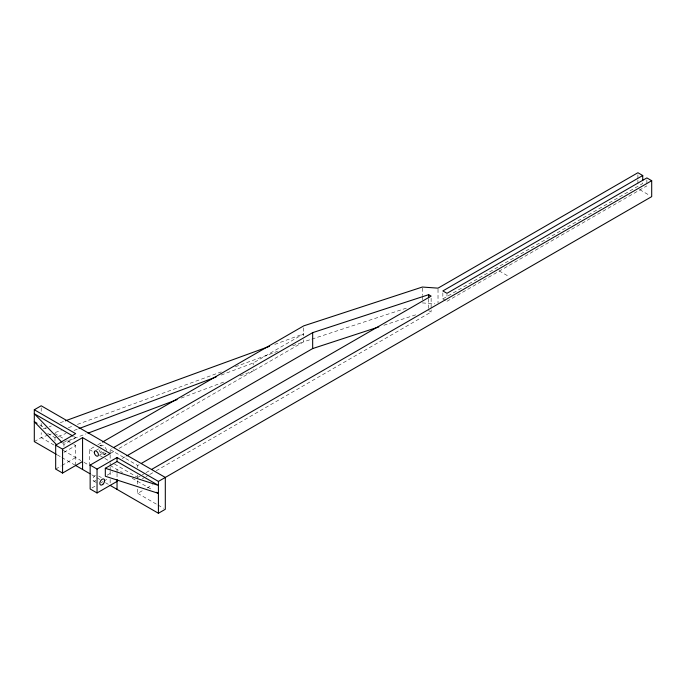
<?xml version="1.0" encoding="UTF-8"?>
<svg xmlns="http://www.w3.org/2000/svg" width="686" height="686" viewBox="0 0 686 686"><rect width="100%" height="100%" fill="white"/><g stroke="black" fill="none" stroke-linecap="round" stroke-linejoin="round"><path stroke-width="0.51" stroke-dasharray="3.43 2.57" d="M34.3 441.604L41.194 437.625L48.234 435.053M63.952 446.389L63.952 444.391L75.674 437.625L75.674 435.636M75.674 465.494L75.674 445.591L63.952 452.357L63.952 450.368M55.677 469.078L61.131 465.931M62.04 465.4L75.674 457.528M84.018 462.347L89.463 465.494L89.463 449.57L94.102 446.895M97.806 444.751L101.519 442.607M100.816 445.343L99.779 445.943A4.879 2.813 60 0 1 103.946 447.718M95.731 450.531L99.084 448.601M221.166 375.053L253.203 362.997L303.735 333.825L272.548 345.204M99.496 455.118L103.68 452.7M110.146 453.815L110.146 449.57L111.998 448.498M104.658 454.389L105.687 453.789M110.738 453.206L115.368 450.539M119.064 448.404L303.735 341.782L310.827 339.459M122.168 458.557L125.872 456.413M107.127 475.201L112.538 472.079M91.967 487.935L95.603 485.834M101.056 482.687L102.874 481.632M103.783 481.109L108.328 478.485M110.146 449.57L137.732 465.494L139.584 464.422M442.847 292.922L442.847 298.89L642.739 183.488L642.739 181.49M137.732 477.439L141.436 475.295M142.371 474.755L145.149 473.151M146.075 472.611L149.788 470.476M446.98 301.283L646.872 185.872M142.354 478.742L145.132 477.139M146.058 476.607L148.836 475.004M149.762 474.472L155.31 471.265M156.237 470.733L431.125 312.027L431.125 309.909M137.732 489.109L137.732 493.363L143.288 490.147M146.993 488.012L152.549 484.805M47.634 433.38L54.983 437.625L66.002 433.483M74.011 430.465L78.015 428.956M62.992 442.573L86.024 433.904M181.13 398.094L224.176 381.888M240.194 375.859L253.203 370.955L253.203 368.965M43.209 428.93L48.234 427.095M49.246 426.726L51.253 425.989M60.308 422.687L64.33 421.221M49.246 434.692L51.253 433.955M55.274 432.489L61.311 430.285M68.351 427.712L73.385 425.877M77.407 424.411L221.252 371.898M235.332 366.753L277.581 351.335M292.665 345.821L303.735 341.782L303.735 339.793M311.838 339.124L408.127 307.56M383.886 325.258L417.457 314.265M422.319 302.912L434.881 303.838M499.151 270.893L509.269 276.732M442.847 298.89L445.325 300.322M428.647 310.604L431.125 312.027M73.831 436.562L75.674 437.625M89.463 449.57L92.25 451.174M99.676 455.461L108.028 460.289M114.528 464.036L136.797 476.899M39.814 424.891L46.254 428.604M54.528 433.38L66.482 440.283M67.4 440.815L72.913 443.996M73.831 444.528L75.674 445.591M110.146 465.494L122.562 472.663M132.209 478.236L151.975 489.641M54.065 445.06L41.194 437.625L41.194 432.652M63.155 450.299L80.845 460.52M137.732 493.363L157.034 504.51M157.952 505.033L163.474 508.223M98.75 476.075L101.339 477.567M57.281 454.878L60.96 457.005M61.877 457.528L74.748 464.962M91.761 474.781L100.036 479.557M105.55 482.747L108.311 484.333M93.613 480.989L96.203 482.481M639.746 189.67L649.865 195.553M62.469 442.864L63.952 444.391M646.872 179.904L646.872 183.882M637.911 174.853L637.911 179.08M637.911 180.144L637.911 184.371M446.98 294.311L446.98 296.301M438.02 289.2L438.02 303.006M431.125 298.23L431.125 308.846M428.647 298.925L428.647 309.54M422.319 288.103L422.319 295.503M422.319 296.566L422.319 299.739M303.735 327.857L303.735 335.814M253.203 362.997L253.203 364.986M137.732 465.494L137.732 467.62M137.732 475.046L137.732 479.291M137.732 480.62L137.732 484.865M117.04 469.473L117.04 472.457M117.04 473.451L117.04 479.428M110.146 454.878L110.146 461.858M110.146 462.896L110.146 466.008M110.146 467.055L110.146 470.167M110.146 471.205L110.146 476.401M110.146 479.428L110.146 483.407M54.983 437.625L54.983 441.604M41.194 407.853L41.194 412.012M41.194 423.434L41.194 426.546M106.236 453.283A4.879 2.813 60 0 1 100.816 450.976M100.267 445.857A4.879 2.813 60 0 1 103.706 445.883A4.879 2.813 60 0 1 106.579 450.462M105.55 453.12A4.879 2.813 60 0 1 102.214 454.149A4.879 2.813 60 0 1 98.887 449.27M104.212 451.937A2.924 1.689 60 0 1 102.214 452.554A2.924 1.689 60 0 1 100.216 449.63M95.946 480.363A3.413 1.972 -60 0 1 92.91 479.428A3.413 1.972 -60 0 1 95.946 474.978"/><path stroke-width="1.03" d="M56.363 454.346L34.3 441.604L34.3 409.756L41.194 405.778L165.309 477.439L165.309 509.286L158.415 513.265L110.146 485.396M82.569 461.515L62.572 473.057L55.677 469.078L55.677 445.188L75.674 433.646L34.3 409.756M55.677 445.188L62.572 449.167L82.569 437.625L110.146 453.549L90.149 465.091L90.149 488.981L97.043 492.96L117.04 481.418M102.446 442.076L303.735 325.859L422.319 287.04L438.02 288.146L637.911 172.735L642.739 175.522L642.739 180.495M113.85 447.435L312.67 332.641L428.647 294.68L431.125 296.103L141.427 463.359M90.149 465.091L97.043 469.078L117.04 457.528L158.415 481.418L651.7 196.625L651.7 180.701L646.872 177.914L446.98 293.316L442.847 290.933L642.739 175.522M105.318 468.281L117.04 461.515L158.415 485.396L105.318 468.281L105.318 476.238L158.415 493.363L156.579 492.299M126.79 455.881L312.67 348.565L378.801 326.922M151.649 469.404L651.7 180.701M79.01 428.579L216.167 376.94M88.022 433.149L177.125 399.604M65.333 420.852L269.529 346.31M72.913 436.03L34.3 413.744L61.723 442.093M37.061 423.296L34.3 421.701L56.535 444.691M75.674 465.494L89.917 473.717M428.647 294.68L428.647 297.861M312.67 332.641L312.67 348.565M158.415 481.418L158.415 513.265M117.04 457.528L117.04 461.515M117.04 479.428L117.04 489.375M97.043 469.078L97.043 492.96M82.569 437.625L82.569 469.473M62.572 449.167L62.572 473.057M94.291 452.357A2.924 1.689 60 0 0 97.395 456.216A2.924 1.689 60 0 0 97.395 452.083A2.924 1.689 60 0 0 94.291 452.357M102.84 484.342A3.413 1.972 -60 0 0 103.92 479.06A3.413 1.972 -60 0 0 99.89 482.635A3.413 1.972 -60 0 0 102.84 484.342"/></g></svg>
